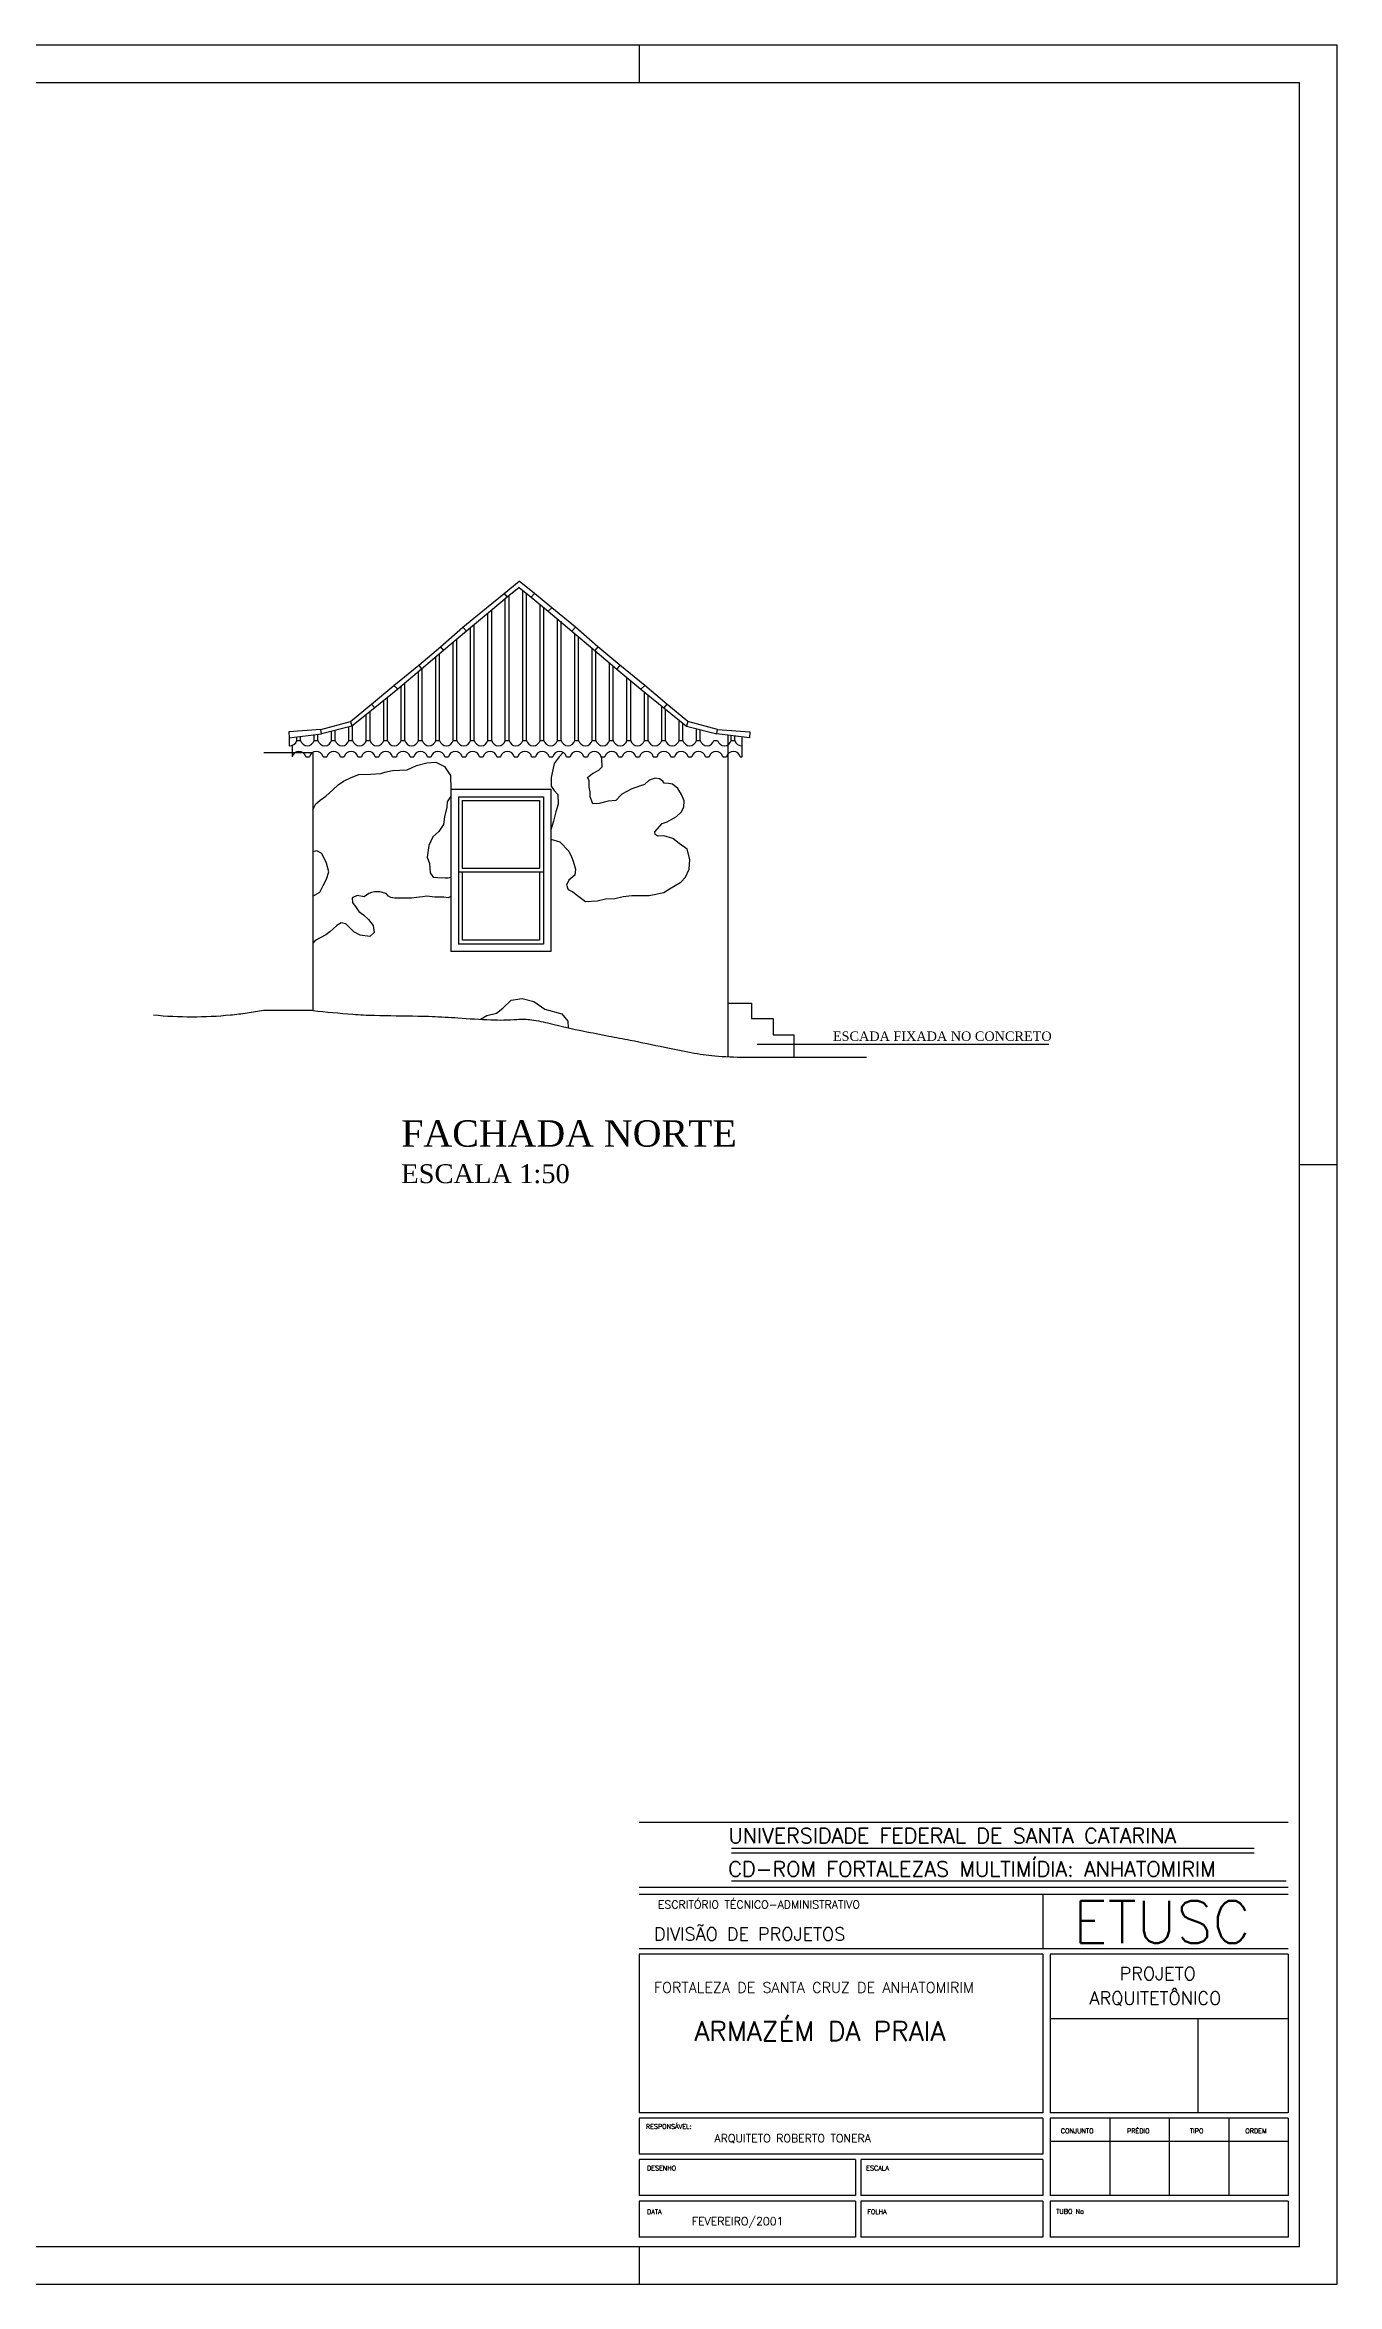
# Model space of a CAD drawing. Extents: x -1289 to 841, y -797 to 594.
# Drawn here: x -790 to -448, y -4 to 590 of the extents above; entities that cross this region are included whole.
import ezdxf

# ---------------------------------------------------------------- set-up
doc = ezdxf.new("R2010")
doc.units = 0
doc.header["$MEASUREMENT"] = 0
for name, color, linetype in [('COBERTURA', 2, 'CONTINUOUS'), ('CONTINENTE', 1, 'CONTINUOUS'), ('ESQUADRIAS', 2, 'CONTINUOUS'), ('MARGEMINT', 6, 'CONTINUOUS'), ('MARGEMTEXT', 1, 'CONTINUOUS'), ('MARGEXT', 2, 'CONTINUOUS'), ('MARGINT', 6, 'CONTINUOUS'), ('PAREDE', 1, 'CONTINUOUS'), ('PISO', 1, 'CONTINUOUS'), ('TEXT1', 3, 'CONTINUOUS'), ('TEXT2', 6, 'CONTINUOUS'), ('TEXTOS', 3, 'CONTINUOUS')]:
    doc.layers.add(name, color=color, linetype=linetype)
doc.styles.add('ROMANS', font='romans')
doc.dimstyles.get("Standard").update_dxf_attribs({"dimtxt": 0.18, "dimasz": 0.18, "dimexe": 0.18, "dimexo": 0.0625, "dimgap": 0.09, "dimtad": 0, "dimtih": 1, "dimtoh": 1, "dimdec": 4, "dimzin": 0, "dimdsep": 46, "dimtxsty": 'STANDARD', "dimcen": 0.09, "dimadec": 0, "dimazin": 0, "dimtfac": 1, "dimtdec": 4, "dimtofl": 0, "dimtmove": 0, "dimatfit": 3, "dimfxl": 1, "dimtolj": 1, "dimtzin": 0, "dimarcsym": 0})

msp = doc.modelspace()

# ---------------------------------------------------------------- linework, layer by layer
at = {"layer": 'COBERTURA', "color": 2}
for p, q in [((-668.45305, 443.97951), (-664.43435, 447.19012)), ((-664.43435, 445.51253), (-667.61408, 442.96499)), ((-660.41566, 443.97951), (-664.43435, 447.19012)), ((-664.43435, 445.51253), (-661.25463, 442.96499)), ((-697.7214, 419.5777), (-691.098, 424.91495)), ((-690.3032, 423.90043), (-696.66165, 418.60729)), ((-691.098, 424.91495), (-690.3032, 423.90043)), ((-637.77071, 424.91495), (-638.56551, 423.90043)), ((-638.56551, 423.90043), (-632.20706, 418.60729)), ((-631.14731, 419.5777), (-637.77071, 424.91495)), ((-703.58512, 414.56482), (-697.7214, 419.5777)), ((-696.66165, 418.60729), (-702.74616, 413.59442)), ((-697.7214, 419.5777), (-696.66165, 418.60729)), ((-631.14731, 419.5777), (-632.20706, 418.60729)), ((-632.20706, 418.60729), (-626.12255, 413.59442)), ((-625.28359, 414.56482), (-631.14731, 419.5777)), ((-717.00853, 407.90429), (-709.14877, 409.97744)), ((-709.14877, 409.97744), (-703.58512, 414.56482)), ((-709.14877, 409.97744), (-708.79552, 408.74237)), ((-702.74616, 413.59442), (-708.79552, 408.74237)), ((-703.58512, 414.56482), (-702.74616, 413.59442)), ((-625.28359, 414.56482), (-626.12255, 413.59442)), ((-626.12255, 413.59442), (-620.07318, 408.74237)), ((-619.71994, 409.97744), (-625.28359, 414.56482)), ((-619.71994, 409.97744), (-620.07318, 408.74237)), ((-611.86018, 407.90429), (-619.71994, 409.97744)), ((-717.00853, 407.90429), (-725.57478, 407.28675)), ((-725.57478, 407.28675), (-725.48647, 405.6547)), ((-725.48647, 405.6547), (-716.87606, 406.71333)), ((-716.87606, 406.71333), (-717.00853, 407.90429)), ((-708.79552, 408.74237), (-716.87606, 406.71333)), ((-620.07318, 408.74237), (-611.99264, 406.71333)), ((-611.99264, 406.71333), (-611.86018, 407.90429)), ((-603.38224, 405.6547), (-611.99264, 406.71333)), ((-611.86018, 407.90429), (-603.29393, 407.28675)), ((-603.29393, 407.28675), (-603.38224, 405.6547))]:
    msp.add_line(p, q, dxfattribs=at)
at = {"layer": 'COBERTURA', "color": 1}
for p, q in [((-668.11457, 404.95971), (-668.11457, 442.54919)), ((-667.12698, 404.95971), (-667.12698, 443.35525)), ((-663.50564, 404.95971), (-663.50564, 444.76846)), ((-662.51805, 404.95971), (-662.51805, 443.97722)), ((-658.89671, 404.95971), (-658.89671, 441.00602)), ((-657.90912, 404.95971), (-657.90912, 440.18552)), ((-677.33242, 404.95971), (-677.33242, 434.84319)), ((-676.34484, 404.95971), (-676.34484, 435.67265)), ((-672.72349, 404.95971), (-672.72349, 438.71416)), ((-671.73591, 404.95971), (-671.73591, 439.54055)), ((-654.28778, 404.95971), (-654.28778, 437.15413)), ((-653.30019, 404.95971), (-653.30019, 436.59203)), ((-685.5627, 404.95971), (-685.5627, 427.9227)), ((-681.94135, 404.95971), (-681.94135, 430.97289)), ((-680.95377, 404.95971), (-680.95377, 431.80217)), ((-649.67885, 404.95971), (-649.67885, 433.28331)), ((-648.69126, 404.95971), (-648.69126, 432.45404)), ((-645.06992, 404.95971), (-645.06992, 429.41321)), ((-644.08233, 404.95971), (-644.08233, 428.5814)), ((-691.15921, 404.95971), (-691.15921, 423.18783)), ((-690.17163, 404.95971), (-690.17163, 424.01207)), ((-686.55028, 404.95971), (-686.55028, 427.08474)), ((-640.46099, 404.95971), (-640.46099, 425.50872)), ((-639.4734, 404.95971), (-639.4734, 424.67077)), ((-699.38949, 404.95971), (-699.38949, 416.3599)), ((-695.76814, 404.95971), (-695.76814, 419.3511)), ((-694.78056, 404.95971), (-694.78056, 420.17322)), ((-635.85206, 404.95971), (-635.85206, 421.6416)), ((-634.86447, 404.95971), (-634.86447, 420.81947)), ((-631.24313, 404.95971), (-631.24313, 417.81313)), ((-630.25554, 404.95971), (-630.25554, 416.99949)), ((-704.986, 404.95971), (-704.986, 411.79789)), ((-703.99842, 404.95971), (-703.99842, 412.59001)), ((-700.37707, 404.95971), (-700.37707, 415.54625)), ((-626.6342, 404.95971), (-626.6342, 414.01595)), ((-625.64661, 404.95971), (-625.64661, 413.21268)), ((-622.02527, 404.95971), (-622.02527, 410.30809)), ((-725.48647, 405.6547), (-725.48647, 403.57889)), ((-723.42172, 404.95971), (-723.42172, 405.87769)), ((-723.42172, 404.95971), (-722.43413, 404.95971)), ((-722.43413, 404.95971), (-722.43413, 405.98434)), ((-718.81279, 404.95971), (-718.81279, 406.37542)), ((-718.81279, 404.95971), (-717.8252, 404.95971)), ((-717.8252, 404.95971), (-717.8252, 406.51644)), ((-714.20386, 404.95971), (-714.20386, 407.38433)), ((-714.20386, 404.95971), (-713.21628, 404.95971)), ((-713.21628, 404.95971), (-713.21628, 407.63231)), ((-709.59493, 404.95971), (-709.59493, 408.54164)), ((-709.59493, 404.95971), (-708.60735, 404.95971)), ((-708.60735, 404.95971), (-708.60735, 408.8933)), ((-704.986, 404.95971), (-703.99842, 404.95971)), ((-700.37707, 404.95971), (-699.38949, 404.95971)), ((-695.76814, 404.95971), (-694.78056, 404.95971)), ((-691.15921, 404.95971), (-690.17163, 404.95971)), ((-686.55028, 404.95971), (-685.5627, 404.95971)), ((-681.94135, 404.95971), (-680.95377, 404.95971)), ((-677.33242, 404.95971), (-676.34484, 404.95971)), ((-672.72349, 404.95971), (-671.73591, 404.95971)), ((-668.11457, 404.95971), (-667.12698, 404.95971)), ((-663.50564, 404.95971), (-662.51805, 404.95971)), ((-658.89671, 404.95971), (-657.90912, 404.95971)), ((-654.28778, 404.95971), (-653.30019, 404.95971)), ((-649.67885, 404.95971), (-648.69126, 404.95971)), ((-645.06992, 404.95971), (-644.08233, 404.95971)), ((-640.46099, 404.95971), (-639.4734, 404.95971)), ((-635.85206, 404.95971), (-634.86447, 404.95971)), ((-631.24313, 404.95971), (-630.25554, 404.95971)), ((-626.6342, 404.95971), (-625.64661, 404.95971)), ((-622.02527, 404.95971), (-621.03768, 404.95971)), ((-621.03768, 404.95971), (-621.03768, 409.51597)), ((-617.41634, 404.95971), (-617.41634, 408.07523)), ((-617.41634, 404.95971), (-616.42875, 404.95971)), ((-616.42875, 404.95971), (-616.42875, 407.82725)), ((-612.80741, 404.95971), (-611.81982, 404.95971)), ((-608.19848, 404.95971), (-608.19848, 406.24685)), ((-608.19848, 404.95971), (-607.21089, 404.95971)), ((-607.21089, 404.95971), (-607.21089, 406.12543)), ((-605.33312, 400.64133), (-605.33312, 405.89456)), ((-724.6715, 403.64759), (-724.6715, 400.64133)), ((-721.05015, 400.64133), (-720.06257, 400.64133)), ((-716.44122, 400.64133), (-715.45364, 400.64133)), ((-711.83229, 400.64133), (-710.84471, 400.64133)), ((-707.22336, 400.64133), (-706.23578, 400.64133)), ((-702.61443, 400.64133), (-701.62685, 400.64133)), ((-698.0055, 400.64133), (-697.01792, 400.64133)), ((-693.39657, 400.64133), (-692.40899, 400.64133)), ((-688.78764, 400.64133), (-687.80006, 400.64133)), ((-684.17871, 400.64133), (-683.19113, 400.64133)), ((-679.56979, 400.64133), (-678.5822, 400.64133)), ((-674.96086, 400.64133), (-673.97327, 400.64133)), ((-670.35193, 400.64133), (-669.36434, 400.64133)), ((-665.743, 400.64133), (-664.75541, 400.64133)), ((-661.13407, 400.64133), (-660.14648, 400.64133)), ((-656.52514, 400.64133), (-655.53755, 400.64133)), ((-651.91621, 400.64133), (-650.92862, 400.64133)), ((-647.30728, 400.64133), (-646.31969, 400.64133)), ((-647.30728, 400.64133), (-646.31969, 400.64133)), ((-642.69835, 400.64133), (-641.71076, 400.64133)), ((-638.08942, 400.64133), (-637.10183, 400.64133)), ((-633.48049, 400.64133), (-632.4929, 400.64133)), ((-628.87156, 400.64133), (-627.88397, 400.64133)), ((-624.26263, 400.64133), (-623.27504, 400.64133)), ((-619.6537, 400.64133), (-618.66611, 400.64133)), ((-615.04477, 400.64133), (-614.05718, 400.64133)), ((-610.43584, 400.64133), (-609.44825, 400.64133)), ((-605.82691, 400.64133), (-605.33312, 400.64133))]:
    msp.add_line(p, q, dxfattribs=at)
at = {"layer": 'COBERTURA', "color": 2}
for points in [[(-679.37529, 435.04605), (-673.08942, 440.1861)], [(-673.08942, 440.1861), (-668.45305, 443.97951), (-667.61408, 442.96499), (-672.07383, 439.2598)], [(-655.77929, 440.1861), (-660.41566, 443.97951), (-661.25463, 442.96499), (-656.79488, 439.2598)], [(-649.49342, 435.04605), (-655.77929, 440.1861), (-656.79488, 439.2598), (-650.46485, 433.94331)], [(-685.29218, 429.84113), (-679.37529, 435.04605), (-678.40386, 433.94331), (-684.49738, 428.82661)], [(-672.07383, 439.2598), (-678.40386, 433.94331)], [(-643.57653, 429.84113), (-649.49342, 435.04605), (-650.46485, 433.94331), (-644.37133, 428.82661)], [(-691.098, 424.91495), (-685.29218, 429.84113), (-684.49738, 428.82661), (-690.3032, 423.90043)], [(-637.77071, 424.91495), (-643.57653, 429.84113), (-644.37133, 428.82661), (-638.56551, 423.90043)]]:
    msp.add_lwpolyline(points, dxfattribs=at)
at = {"layer": 'COBERTURA', "color": 1}
for centre, start, end in [((-725.23239, 405.43309), 262.19741259, 345.34856281), ((-720.62346, 405.43309), 194.65143719, 345.34856281), ((-716.01453, 405.43309), 194.65143719, 345.34856281), ((-711.4056, 405.43309), 194.65143719, 345.34856281), ((-706.79667, 405.43309), 194.65143719, 345.34856281), ((-702.18774, 405.43309), 194.65143719, 345.34856281), ((-697.57881, 405.43309), 194.65143719, 345.34856281), ((-692.96989, 405.43309), 194.65143719, 345.34856281), ((-688.36096, 405.43309), 194.65143719, 345.34856281), ((-683.75203, 405.43309), 194.65143719, 345.34856281), ((-679.1431, 405.43309), 194.65143719, 345.34856281), ((-674.53417, 405.43309), 194.65143719, 345.34856281), ((-669.92524, 405.43309), 194.65143719, 345.34856281), ((-669.92524, 405.43309), 194.65143719, 345.34856281), ((-665.31631, 405.43309), 194.65143719, 345.34856281), ((-660.70738, 405.43309), 194.65143719, 345.34856281), ((-656.09845, 405.43309), 194.65143719, 345.34856281), ((-651.48952, 405.43309), 194.65143719, 345.34856281), ((-646.88059, 405.43309), 194.65143719, 345.34856281), ((-646.88059, 405.43309), 194.65143719, 345.34856281), ((-642.27166, 405.43309), 194.65143719, 345.34856281), ((-637.66273, 405.43309), 194.65143719, 345.34856281), ((-637.66273, 405.43309), 194.65143719, 345.34856281), ((-633.0538, 405.43309), 194.65143719, 345.34856281), ((-628.44487, 405.43309), 194.65143719, 345.34856281), ((-623.83594, 405.43309), 194.65143719, 345.34856281), ((-619.22701, 405.43309), 194.65143719, 345.34856281), ((-614.61808, 405.43309), 194.65143719, 345.34856281), ((-610.00915, 405.43309), 194.65143719, 345.34856281), ((-605.40022, 405.43309), 194.65143719, 272.05478925), ((-722.86082, 400.16795), 14.65143719, 165.34856281), ((-718.25189, 400.16795), 14.65143719, 165.34856281), ((-713.64296, 400.16795), 14.65143719, 165.34856281), ((-709.03403, 400.16795), 14.65143719, 165.34856281), ((-704.42511, 400.16795), 14.65143719, 165.34856281), ((-699.81618, 400.16795), 14.65143719, 165.34856281), ((-695.20725, 400.16795), 14.65143719, 165.34856281), ((-690.59832, 400.16795), 14.65143719, 165.34856281), ((-685.98939, 400.16795), 14.65143719, 165.34856281), ((-681.38046, 400.16795), 14.65143719, 165.34856281), ((-676.77153, 400.16795), 14.65143719, 165.34856281), ((-672.1626, 400.16795), 14.65143719, 165.34856281), ((-667.55367, 400.16795), 14.65143719, 165.34856281), ((-662.94474, 400.16795), 14.65143719, 165.34856281), ((-658.33581, 400.16795), 14.65143719, 165.34856281), ((-653.72688, 400.16795), 14.65143719, 165.34856281), ((-649.11795, 400.16795), 14.65143719, 165.34856281), ((-644.50902, 400.16795), 14.65143719, 165.34856281), ((-639.90009, 400.16795), 14.65143719, 165.34856281), ((-635.29116, 400.16795), 14.65143719, 165.34856281), ((-630.68223, 400.16795), 14.65143719, 165.34856281), ((-626.0733, 400.16795), 14.65143719, 165.34856281), ((-621.46437, 400.16795), 14.65143719, 165.34856281), ((-616.85544, 400.16795), 14.65143719, 165.34856281), ((-612.24651, 400.16795), 14.65143719, 165.34856281), ((-607.63758, 400.16795), 14.65143719, 165.34856281)]:
    msp.add_arc(centre, 1.87153, start, end, dxfattribs=at)
at = {"layer": 'ESQUADRIAS', "color": 3}
for p, q in [((-682.56262, 392.0218), (-682.56262, 348.96212)), ((-682.56262, 392.0218), (-656.01295, 392.0218)), ((-680.56262, 390.0218), (-680.56262, 350.96212)), ((-680.56262, 390.0218), (-658.01295, 390.0218)), ((-679.56262, 389.0218), (-679.56262, 373.79604)), ((-679.56262, 389.0218), (-659.01295, 389.0218)), ((-659.01295, 389.0218), (-659.01295, 373.79604)), ((-658.01295, 390.0218), (-658.01295, 350.96212)), ((-656.01295, 392.0218), (-656.01295, 348.96212)), ((-658.01295, 370.00459), (-680.56262, 370.00459)), ((-679.56262, 373.79604), (-679.56262, 371.00459)), ((-659.01295, 371.00459), (-679.56262, 371.00459)), ((-679.56262, 370.00459), (-679.56262, 351.96212)), ((-659.01295, 373.79604), (-659.01295, 371.00459)), ((-659.01295, 370.00459), (-659.01295, 351.96212)), ((-658.01295, 350.96212), (-680.56262, 350.96212)), ((-659.01295, 351.96212), (-679.56262, 351.96212)), ((-656.01295, 348.96212), (-682.56262, 348.96212))]:
    msp.add_line(p, q, dxfattribs=at)
at = {"layer": 'MARGEMINT'}
for p, q in [((-460.49874, 117.9719), (-632.62989, 117.9719)), ((-460.49874, 100.75878), (-632.62989, 100.75878)), ((-460.49874, 98.84622), (-632.62989, 98.84622)), ((-460.49874, 84.50195), (-632.62989, 84.50195))]:
    msp.add_line(p, q, dxfattribs=at)
at = {"layer": 'MARGEMTEXT'}
for p, q in [((-525.52607, 98.84622), (-525.52607, 84.50195)), ((-525.52607, 83.06753), (-632.62989, 83.06753)), ((-632.62989, 83.06753), (-632.62989, 40.99102)), ((-525.52607, 83.06753), (-525.52607, 40.99102)), ((-460.49874, 83.06753), (-523.6135, 83.06753)), ((-523.6135, 83.06753), (-523.6135, 40.99102)), ((-460.49874, 83.06753), (-460.49874, 40.99102)), ((-460.49874, 65.85441), (-523.6135, 65.85441)), ((-484.45008, 65.85441), (-484.45008, 40.99102)), ((-525.52607, 40.99102), (-632.62989, 40.99102)), ((-525.52607, 39.5566), (-632.62989, 39.5566)), ((-632.62989, 39.5566), (-632.62989, 29.99376)), ((-525.52607, 39.5566), (-525.52607, 29.99376)), ((-460.49874, 40.99102), (-523.6135, 40.99102)), ((-523.6135, 39.5566), (-523.6135, 18.99649)), ((-460.49874, 39.5566), (-523.6135, 39.5566)), ((-507.83481, 39.5566), (-507.83481, 18.99649)), ((-492.05612, 39.5566), (-492.05612, 18.99649)), ((-476.27743, 39.5566), (-476.27743, 18.99649)), ((-460.49874, 39.5566), (-460.49874, 18.99649)), ((-525.52607, 29.99376), (-632.62989, 29.99376)), ((-460.49874, 33.34075), (-523.6135, 33.34075)), ((-632.62989, 28.55933), (-632.62989, 18.99649)), ((-575.25284, 28.55933), (-632.62989, 28.55933)), ((-575.25284, 28.55933), (-575.25284, 18.99649)), ((-573.81842, 28.55933), (-573.81842, 18.99649)), ((-525.52607, 28.55933), (-573.81842, 28.55933)), ((-525.52607, 28.55933), (-525.52607, 18.99649)), ((-575.25284, 18.99649), (-632.62989, 18.99649)), ((-525.52607, 18.99649), (-573.81842, 18.99649)), ((-460.49874, 18.99649), (-523.6135, 18.99649)), ((-575.25284, 17.56206), (-632.62989, 17.56206)), ((-632.62989, 17.56206), (-632.62989, 7.99922)), ((-575.25284, 17.56206), (-575.25284, 7.99922)), ((-525.52607, 17.56206), (-573.81842, 17.56206)), ((-573.81842, 17.56206), (-573.81842, 7.99922)), ((-525.52607, 17.56206), (-525.52607, 7.99922)), ((-460.49874, 17.56206), (-523.6135, 17.56206)), ((-523.6135, 17.56206), (-523.6135, 7.99922)), ((-460.49874, 17.56206), (-460.49874, 7.99922)), ((-575.25284, 7.99922), (-632.62989, 7.99922)), ((-525.52607, 7.99922), (-573.81842, 7.99922)), ((-460.49874, 7.99922), (-523.6135, 7.99922))]:
    msp.add_line(p, q, dxfattribs=at)
at = {"layer": 'MARGEXT'}
for p, q in [((-1288.5, 589.5), (-447.5, 589.5)), ((-632.5, 579.5), (-632.5, 589.5)), ((-447.5, -4.5), (-447.5, 589.5)), ((-457.5, 292.5), (-447.5, 292.5)), ((-632.5, -4.5), (-632.5, 5.5)), ((-1288.5, -4.5), (-447.5, -4.5))]:
    msp.add_line(p, q, dxfattribs=at)
at = {"layer": 'MARGINT'}
for p, q in [((-1263.5, 579.5), (-457.5, 579.5)), ((-457.5, 5.5), (-457.5, 579.5)), ((-1263.5, 5.5), (-457.5, 5.5))]:
    msp.add_line(p, q, dxfattribs=at)
at = {"layer": 'PAREDE', "color": 7}
for p, q in [((-609.08039, 406.35528), (-609.08039, 321.09082)), ((-609.08039, 400.77547), (-609.08039, 328.62108))]:
    msp.add_line(p, q, dxfattribs=at)
at = {"layer": 'PAREDE', "color": 2}
for p, q in [((-719.12632, 401.72712), (-732.1995, 401.72712)), ((-609.08039, 335.32309), (-602.85823, 335.32309)), ((-602.85823, 335.32309), (-602.85823, 331.20405)), ((-602.85823, 331.20405), (-597.08552, 331.20405)), ((-597.08552, 331.20405), (-597.08552, 326.90849)), ((-597.08552, 326.90849), (-591.60732, 326.90849)), ((-591.60732, 326.90849), (-591.60732, 320.98735))]:
    msp.add_line(p, q, dxfattribs=at)
at = {"layer": 'PAREDE', "color": 7}
msp.add_lwpolyline([(-719.12632, 401.72712), (-719.12632, 333.32712)], dxfattribs=at)
at = {"layer": 'PAREDE', "color": 2}
for points in [[(-719.12632, 386.61686), (-718.34073, 388.14665), (-717.24688, 389.13009), (-715.71547, 390.2228), (-713.85591, 391.86186), (-712.4339, 393.17311), (-711.01188, 394.15655), (-709.04293, 395.13999), (-706.9646, 395.90489), (-703.90179, 396.01416), (-701.16715, 396.2327), (-700.07329, 396.56051), (-697.99496, 396.9976), (-694.16645, 397.21614), (-691.65058, 398.30885), (-688.91593, 399.07374), (-686.50944, 399.18301), (-684.21234, 398.0903), (-682.68093, 395.68635), (-682.56262, 392.0218)], [(-652.79792, 401.79266), (-653.84855, 400.5941), (-655.18732, 398.89201), (-655.55244, 397.18992), (-655.91756, 395.12309), (-655.91756, 392.81311), (-655.18732, 391.7189), (-654.21367, 390.6247), (-654.09197, 388.07156), (-654.7005, 386.00474), (-655.30903, 383.57318), (-656.01295, 381.26319)], [(-656.01295, 378.79688), (-653.6993, 378.05455), (-651.26518, 375.62299), (-650.52757, 374.07563), (-650.15876, 372.97038), (-649.49491, 370.83355), (-649.7162, 369.21251), (-651.26518, 367.95989), (-651.92904, 366.5599), (-651.48647, 365.45464), (-650.23252, 364.86517), (-648.97858, 363.8336), (-646.83951, 362.28624), (-643.74154, 362.43361), (-641.5287, 362.9494), (-639.09458, 363.09677), (-636.88174, 363.61255), (-634.59514, 363.8336), (-629.94819, 363.8336), (-626.1126, 364.64412), (-624.56362, 365.60201), (-621.61317, 367.37042), (-620.35922, 368.69672), (-619.40033, 370.83355), (-619.17904, 373.41248), (-619.91666, 376.13877), (-621.98197, 377.68613), (-623.67848, 378.93875), (-626.1126, 379.67559), (-627.58782, 379.6019), (-628.3992, 380.04401), (-628.47296, 380.78084), (-626.48141, 382.91767), (-625.22747, 383.43346), (-622.68929, 384.81326), (-621.50911, 385.9922), (-620.77149, 387.24482), (-620.69773, 388.93954), (-621.36159, 390.63427), (-622.39424, 392.25531), (-623.7957, 393.36056), (-624.82836, 393.58161), (-626.00854, 393.6553), (-626.37735, 394.17108), (-627.18872, 394.76055), (-628.3689, 394.9816), (-629.99165, 394.46582), (-631.24559, 393.28688), (-634.56484, 392.10794), (-637.22025, 390.70795), (-638.76923, 389.08691), (-640.83455, 388.86586), (-643.25091, 388.27051), (-644.87366, 388.12314), (-645.61127, 390.03892), (-645.61127, 391.36523), (-645.90631, 392.54417), (-645.90631, 394.31257), (-646.34888, 395.12309), (-645.02118, 396.22835), (-643.32467, 397.11255), (-642.43953, 397.99676), (-642.5299, 400.22937), (-642.69835, 400.64133)], [(-682.56262, 390.2228), (-683.55602, 388.69301), (-683.6654, 387.27249), (-684.21234, 384.75926), (-684.54049, 382.68311), (-685.74373, 380.82551), (-687.38453, 379.40499), (-688.369, 377.1103), (-688.80654, 374.05071), (-688.25961, 372.30238), (-688.15472, 371.10878), (-688.01269, 369.90279), (-687.23152, 368.69679), (-686.02426, 368.62586), (-684.03583, 368.55492), (-683.25467, 368.55492), (-682.56262, 368.69679)], [(-719.12632, 363.67704), (-717.33914, 364.7298), (-716.43583, 366.53453), (-715.53251, 368.18886), (-714.9303, 370.14398), (-715.53251, 372.39989), (-716.73693, 374.95659), (-718.09191, 375.70856), (-719.12632, 375.40777)], [(-682.56262, 363.58908), (-683.25467, 363.23437), (-684.39091, 363.44719), (-685.38513, 363.44719), (-686.80543, 363.44719), (-688.93589, 363.66002), (-690.07213, 363.51814), (-691.70548, 363.30532), (-692.98375, 363.16343), (-694.75914, 363.16343), (-695.9664, 363.16343), (-697.3867, 363.16343), (-698.52294, 363.30532), (-699.09107, 363.66002), (-699.7302, 364.36942), (-701.36355, 364.86601), (-702.78386, 364.86601), (-703.63604, 364.65318), (-704.3462, 364.36942), (-705.59607, 363.52665), (-707.40269, 363.82744), (-708.75766, 363.22586), (-708.60711, 362.02271), (-707.7038, 360.66916), (-706.95103, 359.6164), (-705.74661, 358.71404), (-704.39165, 357.51089), (-703.18723, 355.85656), (-702.88612, 354.05183), (-704.09054, 352.99907), (-706.64993, 353.29986), (-708.30601, 354.20222), (-709.66097, 355.55577), (-710.41374, 356.30774), (-711.61816, 356.60852), (-712.82257, 355.85656), (-713.87644, 354.95419), (-714.6292, 354.20222), (-715.68307, 353.45025), (-718.54356, 351.94631), (-719.12632, 351.19434)], [(-674.69539, 331.0181), (-673.02602, 332.01511), (-670.46663, 332.61669), (-668.81055, 333.97023), (-666.55227, 336.07575), (-663.69177, 336.52693), (-660.53018, 335.77496), (-657.66968, 333.66945), (-653.15312, 332.46629), (-651.49704, 330.51117), (-651.48631, 328.75436)]]:
    msp.add_lwpolyline(points, dxfattribs=at)
at = {"layer": 'PISO', "color": 7}
for points in [[(-732.1995, 333.32712, -0.010512557), (-736.59417, 332.61971, -0.010512557), (-741.01469, 332.09766, -0.024136871), (-751.21804, 331.60482, -0.024136871), (-761.42139, 332.09766)], [(-719.12632, 333.32712, 0.007344266), (-708.52925, 332.35805, 0.013742088), (-702.84823, 332.07932, 0.00200052), (-691.28416, 331.87647, -0.006183102), (-687.5432, 331.77954, -0.008602787), (-680.68851, 331.39888, 0.006737401), (-671.93808, 330.88019, 0.03174893), (-665.03031, 331.00278, -0.05639862), (-661.13453, 330.88019, -0.026914395), (-656.25316, 329.9011, 0.014639026), (-647.33, 327.88236, 0.000389833), (-640.63754, 326.57836, -0.000464908), (-635.02596, 325.4841, -0.004120165), (-625.93583, 323.62482, 0.00526631), (-618.82065, 322.18648, 0.026035164), (-612.51802, 321.31841, 0.021206415), (-604.71602, 320.98735), (-586.71011, 320.98735), (-572.30538, 320.98735)]]:
    msp.add_lwpolyline(points, format="xyb", dxfattribs=at)
msp.add_lwpolyline([(-719.12632, 333.32712), (-732.1995, 333.32712)], dxfattribs=at)
at = {"layer": 'TEXT1'}
for p, q in [((-469.49874, 111.02907), (-608.15995, 111.02907)), ((-469.49874, 109.82395), (-608.15995, 109.82395)), ((-461, 102.39576), (-608.15995, 102.39576))]:
    msp.add_line(p, q, dxfattribs=at)

# ---------------------------------------------------------------- texts
at = {"layer": 'CONTINENTE', "insert": (-695.71583, 304.23067), "char_height": 7, "width": 176.5669, "attachment_point": 1}
msp.add_mtext('\\fTimes New Roman|b0|i0|c0|p18;FACHADA NORTE\\P\\H5;ESCALA 1:50', dxfattribs=at)
at = {"layer": 'TEXT1', "style": 'ROMANS'}
for s, height, p in [('UNIVERSIDADE FEDERAL DE SANTA CATARINA', 4.0163934, (-608.94046, 112.48122)), ('CD-ROM FORTALEZAS MULTIMÍDIA: ANHATOMIRIM', 4.0163934, (-608.96513, 103.63814)), ('ESCRITÓRIO TÉCNICO-ADMINISTRATIVO', 2.1223396, (-627.64798, 95.14878)), ('DIVISÃO DE PROJETOS', 3.442623, (-628.70986, 86.65942)), ('PROJETO', 3.442623, (-505.20986, 76.15942)), ('FORTALEZA DE SANTA CRUZ DE ANHATOMIRIM', 2.7885246, (-628.70786, 72.7934)), ('ARQUITETÔNICO', 3.442623, (-513.20986, 69.65942)), ('ARMAZÉM DA PRAIA', 5.1639344, (-618.03524, 60.06323)), ('RESPONSÁVEL:', 1.2431694, (-630.83363, 36.71085)), ('CONJUNTO  ', 1.243169, (-520.79487, 35.52486)), ('PRÉDIO', 1.243169, (-503.24024, 35.52486)), ('TIPO', 1.243169, (-486.54894, 35.52486)), ('ORDEM', 1.243169, (-471.87211, 35.52486)), ('ARQUITETO ROBERTO TONERA', 2.1223396, (-612.64798, 33.14878)), ('DESENHO                       ', 1.2431694, (-630.55061, 25.67404)), ('ESCALA', 1.243169, (-572.41886, 25.67404)), ('DATA                              ', 1.2431694, (-630.55061, 14.10616)), ('FEVEREIRO/2001', 2.1223396, (-618.64798, 11.14878)), ('FOLHA', 1.243169, (-572.13108, 14.10616)), ('TUBO No', 1.243169, (-522.03142, 14.19415))]:
    msp.add_text(s, height=height, dxfattribs=at).set_placement(p)
at = {"layer": 'TEXT2', "style": 'ROMANS'}
msp.add_text('ETUSC', height=11.192602, dxfattribs=at).set_placement((-517.51801, 85.99392))
at = {"layer": 'TEXTOS', "color": 3, "insert": (-581.24168, 327.78899), "char_height": 2.5, "width": 62.5189, "attachment_point": 1}
msp.add_mtext('\\fTimes New Roman|b0|i0|c0|p18;ESCADA FIXADA NO CONCRETO', dxfattribs=at)

# ---------------------------------------------------------------- leaders
at = {"layer": 'TEXTOS', "color": 3}
msp.add_leader([(-601.30088, 324.42311), (-523.95401, 324.42311)], dimstyle='STANDARD', override={"dimscale": 1}, dxfattribs=at)

doc.saveas('drawing.dxf')
